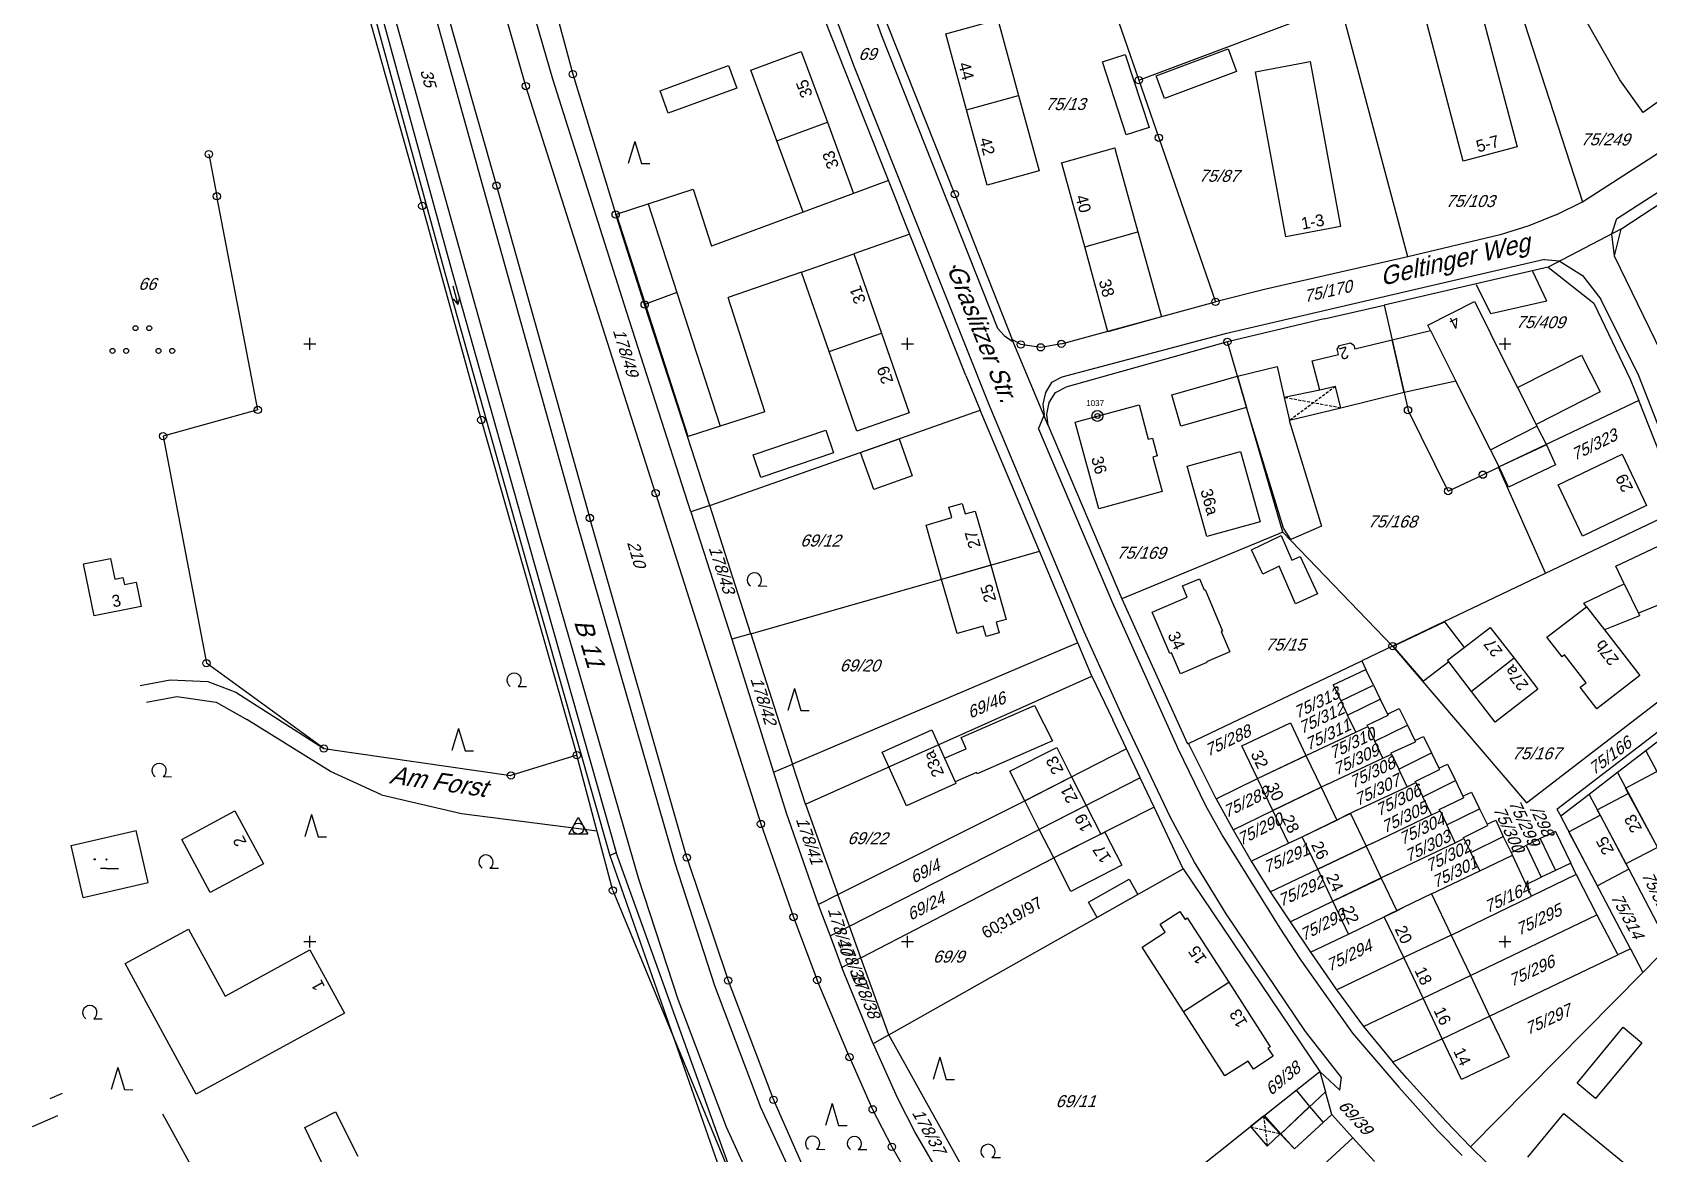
# Model space of a CAD drawing. Extents: x 4459737 to 4461180, y 5304018 to 5304640.
# Drawn here: x 4459753.6 to 4460024, y 5304264.5 to 5304452.1 of the extents above; entities that cross this region are included whole.
import ezdxf

# ---------------------------------------------------------------- set-up
doc = ezdxf.new("R2010")
doc.units = 0
doc.header["$MEASUREMENT"] = 0
doc.linetypes.add('DASHED', pattern=[0.75, 0.5, -0.25])
for name, color, linetype in [('1', 7, 'CONTINUOUS'), ('10', 7, 'CONTINUOUS'), ('11', 7, 'CONTINUOUS'), ('14', 7, 'CONTINUOUS'), ('15', 7, 'CONTINUOUS'), ('3', 7, 'CONTINUOUS'), ('4', 7, 'CONTINUOUS'), ('5', 7, 'CONTINUOUS'), ('6', 7, 'CONTINUOUS'), ('7', 7, 'CONTINUOUS'), ('8', 7, 'CONTINUOUS'), ('9', 7, 'CONTINUOUS')]:
    doc.layers.add(name, color=color, linetype=linetype)
doc.styles.add('txt', font='TXT', dxfattribs={"height": 0.2})

# ---------------------------------------------------------------- blocks, each defined once
blk = doc.blocks.new('10')
at = {"layer": '1', "color": 2, "linetype": 'CONTINUOUS'}
blk.add_circle((0, 0), 0.61, dxfattribs=at)
blk = doc.blocks.new('1')
at = {"layer": '1', "color": 204, "linetype": 'CONTINUOUS'}
blk.add_lwpolyline([(1.596896, -0.92618), (-1.586085, -0.925105), (0.006337, 1.8309)], close=True, dxfattribs=at)
blk.add_circle((0, 0), 0.916504, dxfattribs=at)
blk = doc.blocks.new('5')
at = {"layer": '11', "color": 1, "linetype": 'CONTINUOUS'}
for radius in [0.91, 0.41]:
    blk.add_circle((0, 0), radius, dxfattribs=at)
blk = doc.blocks.new('212')
at = {"layer": '9', "color": 3, "linetype": 'CONTINUOUS'}
blk.add_line((0.663158, -1.000108), (2.063156, -1.000108), dxfattribs=at)
blk.add_arc((0, 0), 1.199998, 303.547812, 236.700279, dxfattribs=at)
blk = doc.blocks.new('271')
at = {"layer": '9', "color": 34, "linetype": 'CONTINUOUS'}
for q in [(-0.999999, -0.749999), (1.999997, -0.749999)]:
    blk.add_line((0, -0.749999), q, dxfattribs=at)
for centre in [(-1.999997, 0.749999), (0, 0.749999)]:
    blk.add_circle(centre, 0.1, dxfattribs=at)
blk = doc.blocks.new('222')
at = {"layer": '9', "color": 3, "linetype": 'CONTINUOUS'}
for p, q in [((0, 1.849997), (-1.099998, -1.849997)), ((0, 1.849997), (1.099998, -1.849997)), ((1.099998, -1.849997), (2.499996, -1.849997))]:
    blk.add_line(p, q, dxfattribs=at)
blk = doc.blocks.new('400')
at = {"layer": '15', "color": 7, "linetype": 'CONTINUOUS'}
for p, q in [((-1, 0), (0, 0)), ((0, 0), (0, 1)), ((0, 0), (1, 0)), ((0, -1), (0, 0))]:
    blk.add_line(p, q, dxfattribs=at)
blk = doc.blocks.new('240')
at = {"layer": '9', "color": 4, "linetype": 'CONTINUOUS'}
for p, q in [((-3.200001, 0), (-1.1, 0)), ((-1.1, 0.55), (0, 0)), ((-1.1, 0), (0, 0)), ((-1.1, -0.55), (0, 0))]:
    blk.add_line(p, q, dxfattribs=at)
blk = doc.blocks.new('201')
at = {"layer": '9', "color": 3, "linetype": 'CONTINUOUS'}
for p, q in [((0, 3.849994), (-1.099998, 0.15)), ((0, 3.849994), (1.099998, 0.15)), ((1.099998, 0.15), (2.499996, 0.15)), ((-2.586837, -3.850104), (-1.186839, -3.850104)), ((4.413153, -3.850104), (5.813151, -3.850104))]:
    blk.add_line(p, q, dxfattribs=at)
for centre in [(-3.249995, -2.849996), (3.749994, -2.849996)]:
    blk.add_arc(centre, 1.199998, 303.547812, 236.700279, dxfattribs=at)
blk = doc.blocks.new('111')
at = {"layer": '9', "color": 3, "linetype": 'CONTINUOUS'}
for centre in [(-1.149998, 1.899997), (1.149998, 1.899997), (-4.999993, -1.899997), (-2.699996, -1.899997), (2.699996, -1.899997), (4.999993, -1.899997)]:
    blk.add_circle(centre, 0.409999, dxfattribs=at)

msp = doc.modelspace()

# ---------------------------------------------------------------- linework, layer by layer
at = {"layer": '10', "color": 30, "linetype": 'CONTINUOUS'}
for p, q in [((4459817.42, 5304467.67), (4459829.08, 5304425.86)), ((4459811.03, 5304466.09), (4459822.7, 5304424.12)), ((4459892.49, 5304460.39), (4459895.68, 5304451.57)), ((4459891.13, 5304446.25), (4459887.32, 5304456.46)), ((4459895.68, 5304451.57), (4459915.1, 5304402.6)), ((4459913.67, 5304389.81), (4459891.13, 5304446.25)), ((4460018.64, 5304420.92), (4460047.11, 5304439.25)), ((4459896.84, 5304427.3), (4459891.01, 5304425.15)), ((4459822.7, 5304424.12), (4459838.52, 5304367.71)), ((4459829.08, 5304425.86), (4459844.7, 5304370.03)), ((4459856.64, 5304423.41), (4459864.16, 5304425.84)), ((4459864.16, 5304425.84), (4459867.22, 5304416.36)), ((4459882.54, 5304422.02), (4459867.22, 5304416.36)), ((4460018.64, 5304420.92), (4460017.8, 5304418.34)), ((4459900.4, 5304418.32), (4459891.04, 5304415.06)), ((4460017.8, 5304418.34), (4460018.27, 5304414.73)), ((4460006.62, 5304414.1), (4459953.17, 5304401.66)), ((4460006.62, 5304414.1), (4460009.05, 5304413.87)), ((4460009.05, 5304413.87), (4460012.98, 5304411.41)), ((4459882.28, 5304412.01), (4459870, 5304407.74)), ((4460006.98, 5304407.11), (4460004.66, 5304412.1)), ((4460012.98, 5304411.41), (4460016.03, 5304407.46)), ((4459876.17, 5304388.63), (4459870, 5304407.74)), ((4459997.62, 5304404.99), (4459995.23, 5304409.86)), ((4460006.98, 5304407.11), (4459997.62, 5304404.99)), ((4460022.39, 5304394.65), (4460016.03, 5304407.46)), ((4459915.1, 5304402.6), (4459916.21, 5304401.38)), ((4459916.21, 5304401.38), (4459917.56, 5304400.45)), ((4459953.17, 5304401.66), (4459925.86, 5304394.43)), ((4459925.86, 5304394.43), (4459924.12, 5304393.53)), ((4460030.82, 5304373.06), (4460022.39, 5304394.65)), ((4459923.12, 5304391.85), (4459922.69, 5304389.91)), ((4459924.12, 5304393.53), (4459923.12, 5304391.85)), ((4459929.61, 5304351.82), (4459913.67, 5304389.81)), ((4459922.69, 5304389.91), (4459922.9, 5304388.07)), ((4459876.17, 5304388.63), (4459868.65, 5304386.2)), ((4459921.92, 5304385.78), (4459922.9, 5304388.07)), ((4459921.92, 5304385.78), (4459934.32, 5304356.66)), ((4459844.7, 5304370.03), (4459861.08, 5304313.18)), ((4459838.52, 5304367.71), (4459855.03, 5304310.49)), ((4459934.32, 5304356.66), (4459945.28, 5304332.31)), ((4459936.03, 5304337.56), (4459929.61, 5304351.82)), ((4459771.6, 5304342.85), (4459776.66, 5304343.79)), ((4459776.66, 5304343.79), (4459782.96, 5304343.5)), ((4459782.96, 5304343.5), (4459787.66, 5304341.71)), ((4460008.69, 5304322.17), (4460038.86, 5304345.3)), ((4459772.71, 5304340.06), (4459777.77, 5304341)), ((4459777.77, 5304341), (4459784.33, 5304340.06)), ((4459784.33, 5304340.06), (4459789.47, 5304337.16)), ((4459787.66, 5304341.71), (4459802.36, 5304332.31)), ((4459944, 5304320.85), (4459936.03, 5304337.56)), ((4459803.49, 5304328.48), (4459789.47, 5304337.16)), ((4459945.28, 5304332.31), (4459949.86, 5304322.76)), ((4459812.01, 5304324.55), (4459803.49, 5304328.48)), ((4459812.01, 5304324.55), (4459825.39, 5304321.43)), ((4459825.39, 5304321.43), (4459848.07, 5304318.51)), ((4459949.86, 5304322.76), (4459952.76, 5304317.61)), ((4460008.69, 5304322.17), (4460009.32, 5304320.97)), ((4459948.03, 5304313.31), (4459944, 5304320.85)), ((4459952.76, 5304317.61), (4459962.33, 5304302.26)), ((4459850.19, 5304314.4), (4459851.26, 5304314.93)), ((4459850.19, 5304314.4), (4459870.87, 5304255.43)), ((4459872.4, 5304256.18), (4459851.26, 5304314.93)), ((4459861.08, 5304313.18), (4459867.75, 5304292.68)), ((4459953.36, 5304304.66), (4459948.03, 5304313.31)), ((4459855.03, 5304310.49), (4459861.57, 5304290.38)), ((4459966.63, 5304284.99), (4459953.36, 5304304.66)), ((4459962.33, 5304302.26), (4459965.69, 5304297.12)), ((4459965.69, 5304297.12), (4459974.5, 5304284.67)), ((4459867.75, 5304292.68), (4459875.44, 5304272.31)), ((4459861.57, 5304290.38), (4459869.68, 5304269.05)), ((4459972.66, 5304277.26), (4459966.63, 5304284.99)), ((4459974.5, 5304284.67), (4459982.24, 5304275.65)), ((4459972.35, 5304275.16), (4459969.02, 5304278.28)), ((4459972.35, 5304275.16), (4459972.66, 5304277.26)), ((4459982.24, 5304275.65), (4459988.77, 5304268.36)), ((4459783.05, 5304257.31), (4459775.4, 5304271.15)), ((4459875.44, 5304272.31), (4459880.92, 5304260.39)), ((4459869.68, 5304269.05), (4459875, 5304257.47)), ((4459992.86, 5304264.22), (4459988.77, 5304268.36))]:
    msp.add_line(p, q, dxfattribs=at)
at = {"layer": '3', "color": 7, "linetype": 'CONTINUOUS'}
for p, q in [((4459828.7, 5304502.35), (4459844.02, 5304445.1)), ((4459836.17, 5304443.11), (4459828.26, 5304470.75)), ((4459840.65, 5304444.25), (4459832.63, 5304472.06)), ((4459819.37, 5304468.16), (4459831.26, 5304426.45)), ((4459806.97, 5304465.08), (4459818.83, 5304423.06)), ((4459999.01, 5304466.75), (4460012.94, 5304423.74)), ((4459885.04, 5304457.07), (4459898.64, 5304422.75)), ((4459933.67, 5304458.79), (4459938.74, 5304444.1)), ((4459938.74, 5304444.1), (4459972.46, 5304456.78)), ((4459983.72, 5304414.54), (4459972.46, 5304456.78)), ((4459907.96, 5304425.04), (4459896.64, 5304453.52)), ((4459857.88, 5304375.03), (4459836.17, 5304443.11)), ((4459853.02, 5304405.41), (4459840.65, 5304444.25)), ((4459844.02, 5304445.1), (4459851.19, 5304421.64)), ((4459938.74, 5304444.1), (4459942.07, 5304434.47)), ((4460012.94, 5304423.74), (4460044.31, 5304444)), ((4460019.4, 5304419.17), (4460047.88, 5304437.95)), ((4459942.07, 5304434.47), (4459951.55, 5304407.01)), ((4459783.11, 5304431.72), (4459784.46, 5304424.68)), ((4459791.31, 5304388.94), (4459784.46, 5304424.68)), ((4459831.26, 5304426.45), (4459846.86, 5304370.86)), ((4459907.96, 5304425.04), (4459917.52, 5304400.73)), ((4459818.83, 5304423.06), (4459828.7, 5304387.26)), ((4459856.04, 5304406.57), (4459851.19, 5304421.64)), ((4459909.76, 5304394.71), (4459898.64, 5304422.75)), ((4460008.67, 5304421.61), (4460004, 5304419.72)), ((4460008.67, 5304421.61), (4460012.94, 5304423.74)), ((4460004, 5304419.72), (4459999.19, 5304418.22)), ((4460019.4, 5304419.17), (4460007.21, 5304412.83)), ((4460019.4, 5304419.17), (4460018.27, 5304414.73)), ((4459999.19, 5304418.22), (4459983.72, 5304414.54)), ((4459983.72, 5304414.54), (4459959.98, 5304409.15)), ((4460018.27, 5304414.73), (4460028.07, 5304394.52)), ((4460007.21, 5304412.83), (4459979.77, 5304406.46)), ((4460007.21, 5304412.83), (4460014.86, 5304406.81)), ((4459959.98, 5304409.15), (4459951.55, 5304407.01)), ((4459863.77, 5304371.88), (4459853.02, 5304405.41)), ((4459863.21, 5304384.47), (4459856.04, 5304406.57)), ((4459925.77, 5304400.01), (4459951.55, 5304407.01)), ((4459969.74, 5304404.15), (4459979.77, 5304406.46)), ((4459979.77, 5304406.46), (4459983.77, 5304388.9)), ((4460014.86, 5304406.81), (4460020.93, 5304394.08)), ((4459969.74, 5304404.15), (4459953.55, 5304400.35)), ((4459918.98, 5304399.88), (4459917.52, 5304400.73)), ((4459923.57, 5304386.33), (4459917.52, 5304400.73)), ((4459922.31, 5304399.41), (4459918.98, 5304399.88)), ((4459925.77, 5304400.01), (4459922.31, 5304399.41)), ((4459953.55, 5304400.35), (4459926.49, 5304392.74)), ((4459962.85, 5304368.51), (4459953.55, 5304400.35)), ((4459909.76, 5304394.71), (4459912.2, 5304388.91)), ((4460020.93, 5304394.08), (4460022.37, 5304390.49)), ((4459923.75, 5304390.16), (4459924.76, 5304391.84)), ((4459924.76, 5304391.84), (4459926.49, 5304392.74)), ((4459791.31, 5304388.94), (4459775.45, 5304384.57)), ((4459866.97, 5304372.94), (4459912.2, 5304388.91)), ((4459922.12, 5304365.3), (4459912.2, 5304388.91)), ((4459923.33, 5304388.23), (4459923.75, 5304390.16)), ((4459990.5, 5304375.37), (4459983.77, 5304388.9)), ((4460022.37, 5304390.49), (4459998.9, 5304379.35)), ((4460029.53, 5304372.45), (4460022.37, 5304390.49)), ((4459828.7, 5304387.26), (4459844.68, 5304331.19)), ((4459923.57, 5304386.33), (4459923.33, 5304388.23)), ((4459923.57, 5304386.33), (4459935.91, 5304357.32)), ((4459775.45, 5304384.57), (4459782.71, 5304346.59)), ((4459866.97, 5304372.94), (4459863.21, 5304384.47)), ((4459990.5, 5304375.37), (4459996.28, 5304378.11)), ((4459996.28, 5304378.11), (4459998.9, 5304379.35)), ((4460006.77, 5304361.62), (4459998.9, 5304379.35)), ((4459857.88, 5304375.03), (4459875.5, 5304319.68)), ((4459866.97, 5304372.94), (4459863.77, 5304371.88)), ((4459873.82, 5304351.48), (4459866.97, 5304372.94)), ((4460006.77, 5304361.62), (4460029.53, 5304372.45)), ((4459863.08, 5304314.07), (4459846.86, 5304370.86)), ((4459863.77, 5304371.88), (4459870.62, 5304350.62)), ((4459962.85, 5304368.51), (4459935.91, 5304357.32)), ((4459981.19, 5304349.44), (4459962.85, 5304368.51)), ((4459873.82, 5304351.48), (4459922.12, 5304365.3)), ((4459928.55, 5304349.96), (4459922.12, 5304365.3)), ((4459981.19, 5304349.44), (4460006.77, 5304361.62)), ((4459935.91, 5304357.32), (4459946.89, 5304333.07)), ((4459873.82, 5304351.48), (4459870.62, 5304350.62)), ((4459873.82, 5304351.48), (4459880.77, 5304329.69)), ((4459870.62, 5304350.62), (4459877.6, 5304328.34)), ((4459928.55, 5304349.96), (4459880.77, 5304329.69)), ((4459930.88, 5304344.43), (4459928.55, 5304349.96)), ((4459981.19, 5304349.44), (4459976.02, 5304346.97)), ((4459981.19, 5304349.44), (4460003.6, 5304323.21)), ((4460003.6, 5304323.21), (4460038.85, 5304350.35)), ((4459802.36, 5304332.31), (4459782.71, 5304346.59)), ((4459947.05, 5304333.15), (4459976.02, 5304346.97)), ((4459971.26, 5304342.93), (4459976.7, 5304345.54)), ((4459976.02, 5304346.97), (4459976.7, 5304345.54)), ((4459977.99, 5304342.92), (4459976.7, 5304345.54)), ((4459882.94, 5304322.97), (4459930.88, 5304344.43)), ((4459930.88, 5304344.43), (4459934.36, 5304337.09)), ((4459971.26, 5304342.93), (4459972.53, 5304340.27)), ((4459972.53, 5304340.27), (4459977.99, 5304342.92)), ((4459977.99, 5304342.92), (4459979.11, 5304340.56)), ((4459972.53, 5304340.27), (4459973.67, 5304337.89)), ((4459973.67, 5304337.89), (4459979.11, 5304340.56)), ((4459979.11, 5304340.56), (4459980.34, 5304338.07)), ((4459975.03, 5304335.04), (4459973.67, 5304337.89)), ((4459976.93, 5304336.2), (4459980.43, 5304337.88)), ((4459980.34, 5304338.07), (4459982.31, 5304339.01)), ((4459980.34, 5304338.07), (4459980.43, 5304337.88)), ((4459982.31, 5304339.01), (4459983.68, 5304336.19)), ((4459936.65, 5304332.27), (4459934.36, 5304337.09)), ((4459967.77, 5304331.65), (4459975.03, 5304335.04)), ((4459975.03, 5304335.04), (4459977.03, 5304336)), ((4459977.03, 5304336), (4459976.93, 5304336.2)), ((4459977.03, 5304336), (4459978.21, 5304333.54)), ((4459978.21, 5304333.54), (4459983.68, 5304336.19)), ((4459983.68, 5304336.19), (4459984.93, 5304333.62)), ((4460028.34, 5304335.58), (4460023.58, 5304331.93)), ((4459802.36, 5304332.31), (4459833.67, 5304327.81)), ((4459936.65, 5304332.27), (4459919.64, 5304323.57)), ((4459938.96, 5304327.39), (4459936.65, 5304332.27)), ((4459947.05, 5304333.15), (4459946.89, 5304333.07)), ((4459947.05, 5304333.15), (4459947.11, 5304333.03)), ((4459951.66, 5304323.9), (4459947.11, 5304333.03)), ((4459979.58, 5304330.69), (4459978.21, 5304333.54)), ((4459980.94, 5304331.56), (4459985.02, 5304333.43)), ((4459984.93, 5304333.62), (4459986.38, 5304334.31)), ((4459984.93, 5304333.62), (4459985.02, 5304333.43)), ((4459986.38, 5304334.31), (4459987.7, 5304331.57)), ((4460023.58, 5304331.93), (4460018.82, 5304328.27)), ((4460023.58, 5304331.93), (4460030.2, 5304319.4)), ((4459844.68, 5304331.19), (4459833.67, 5304327.81)), ((4459850.73, 5304308.57), (4459844.68, 5304331.19)), ((4459877.6, 5304328.34), (4459880.77, 5304329.69)), ((4459882.94, 5304322.97), (4459880.77, 5304329.69)), ((4459958.59, 5304327.28), (4459967.77, 5304331.65)), ((4459970.32, 5304326.36), (4459979.58, 5304330.69)), ((4459979.58, 5304330.69), (4459981.03, 5304331.38)), ((4459981.03, 5304331.38), (4459980.94, 5304331.56)), ((4459981.03, 5304331.38), (4459982.22, 5304328.87)), ((4459982.22, 5304328.87), (4459987.7, 5304331.57)), ((4459987.7, 5304331.57), (4459988.95, 5304329)), ((4459988.95, 5304329), (4459990.39, 5304329.67)), ((4459990.39, 5304329.67), (4459991.7, 5304326.94)), ((4459877.6, 5304328.34), (4459879.74, 5304321.57)), ((4459938.96, 5304327.39), (4459922.07, 5304318.77)), ((4459941.27, 5304322.51), (4459938.96, 5304327.39)), ((4459951.66, 5304323.9), (4459958.59, 5304327.28)), ((4459983.64, 5304325.92), (4459982.22, 5304328.87)), ((4459983.64, 5304325.92), (4459985.07, 5304326.61)), ((4459984.97, 5304326.81), (4459989.05, 5304328.8)), ((4459985.07, 5304326.61), (4459984.97, 5304326.81)), ((4459985.07, 5304326.61), (4459986.23, 5304324.23)), ((4459986.23, 5304324.23), (4459991.7, 5304326.94)), ((4459988.95, 5304329), (4459989.05, 5304328.8)), ((4459991.7, 5304326.94), (4459992.95, 5304324.34)), ((4460018.82, 5304328.27), (4460014.08, 5304324.61)), ((4460018.82, 5304328.27), (4460025.49, 5304315.77)), ((4459951.66, 5304323.9), (4459954.5, 5304318.71)), ((4459970.32, 5304326.36), (4459961.15, 5304321.95)), ((4459975.22, 5304321.98), (4459983.64, 5304325.92)), ((4459987.71, 5304321.19), (4459986.23, 5304324.23)), ((4459989.01, 5304322.11), (4459993.08, 5304324.08)), ((4459992.95, 5304324.34), (4459994.39, 5304325.02)), ((4459992.95, 5304324.34), (4459993.08, 5304324.08)), ((4459994.39, 5304325.02), (4459995.74, 5304322.24)), ((4460014.08, 5304324.61), (4460009.32, 5304320.97)), ((4460014.08, 5304324.61), (4460020.72, 5304312.11)), ((4459879.74, 5304321.57), (4459885.07, 5304306.2)), ((4459882.94, 5304322.97), (4459888.39, 5304307.88)), ((4459888.39, 5304307.88), (4459919.64, 5304323.57)), ((4459941.27, 5304322.51), (4459924.49, 5304314)), ((4459946.17, 5304312.18), (4459941.27, 5304322.51)), ((4459954.5, 5304318.71), (4459961.15, 5304321.95)), ((4459975.22, 5304321.98), (4459972.93, 5304320.89)), ((4459977.84, 5304316.5), (4459987.71, 5304321.19)), ((4459987.71, 5304321.19), (4459989.13, 5304321.86)), ((4459989.13, 5304321.86), (4459989.01, 5304322.11)), ((4459989.13, 5304321.86), (4459990.25, 5304319.52)), ((4459990.25, 5304319.52), (4459995.74, 5304322.24)), ((4459995.74, 5304322.24), (4459997, 5304319.64)), ((4459875.5, 5304319.68), (4459880.95, 5304304.11)), ((4459890.29, 5304302.59), (4459922.07, 5304318.77)), ((4459954.5, 5304318.71), (4459957.53, 5304313.45)), ((4459966.08, 5304317.53), (4459972.93, 5304320.89)), ((4459991.67, 5304316.54), (4459990.25, 5304319.52)), ((4459993.04, 5304317.42), (4459997.09, 5304319.45)), ((4459997, 5304319.64), (4459998.45, 5304320.31)), ((4459997, 5304319.64), (4459997.09, 5304319.45)), ((4459998.45, 5304320.31), (4459999.72, 5304317.61)), ((4460008.45, 5304318.45), (4460005.9, 5304317.23)), ((4460008.45, 5304318.45), (4460010.99, 5304313.14)), ((4460021.01, 5304298.79), (4460009.32, 5304320.97)), ((4459957.53, 5304313.45), (4459963.79, 5304316.46)), ((4459963.79, 5304316.46), (4459966.08, 5304317.53)), ((4459977.84, 5304316.5), (4459968.66, 5304312.1)), ((4459980.36, 5304311.16), (4459991.67, 5304316.54)), ((4459991.67, 5304316.54), (4459993.13, 5304317.23)), ((4459993.13, 5304317.23), (4459993.04, 5304317.42)), ((4459993.13, 5304317.23), (4459994.28, 5304314.9)), ((4459994.28, 5304314.9), (4459999.72, 5304317.61)), ((4459999.72, 5304317.61), (4460001.03, 5304314.91)), ((4460001.03, 5304314.91), (4460003.52, 5304316.1)), ((4460005.9, 5304317.23), (4460003.52, 5304316.1)), ((4460003.52, 5304316.1), (4460006.05, 5304310.77)), ((4460005.9, 5304317.23), (4460008.44, 5304311.92)), ((4459863.08, 5304314.07), (4459869.99, 5304293.51)), ((4459892.21, 5304297.32), (4459924.49, 5304314)), ((4459957.53, 5304313.45), (4459960.73, 5304308.32)), ((4459995.78, 5304311.86), (4459994.28, 5304314.9)), ((4459995.78, 5304311.86), (4460001.23, 5304314.49)), ((4460001.03, 5304314.91), (4460001.23, 5304314.49)), ((4460003.55, 5304309.55), (4460001.23, 5304314.49)), ((4460010.99, 5304313.14), (4460008.44, 5304311.92)), ((4460011.91, 5304311.24), (4460010.99, 5304313.14)), ((4459896.87, 5304284.39), (4459946.17, 5304312.18)), ((4459946.17, 5304312.18), (4459969.02, 5304278.28)), ((4459960.73, 5304308.32), (4459968.66, 5304312.1)), ((4459980.36, 5304311.16), (4459971.2, 5304306.75)), ((4459987.72, 5304307.97), (4459995.78, 5304311.86)), ((4460003.55, 5304309.55), (4460006.05, 5304310.77)), ((4460011.91, 5304311.24), (4460004.46, 5304307.63)), ((4460008.44, 5304311.92), (4460006.05, 5304310.77)), ((4460011.91, 5304311.24), (4460015.39, 5304304.49)), ((4460020.72, 5304312.11), (4460027.55, 5304299.09)), ((4459850.73, 5304308.57), (4459872.4, 5304256.18)), ((4459885.07, 5304306.2), (4459888.39, 5304307.88)), ((4459890.29, 5304302.59), (4459888.39, 5304307.88)), ((4459960.73, 5304308.32), (4459964.04, 5304303.32)), ((4459987.72, 5304307.97), (4459982.97, 5304305.71)), ((4459990.98, 5304301.11), (4460004.46, 5304307.63)), ((4460004.46, 5304307.63), (4460003.55, 5304309.55)), ((4459885.07, 5304306.2), (4459887.07, 5304300.95)), ((4459964.04, 5304303.32), (4459971.2, 5304306.75)), ((4459982.97, 5304305.71), (4459979.79, 5304304.16)), ((4459880.95, 5304304.11), (4459884.92, 5304293.58)), ((4459887.07, 5304300.95), (4459890.29, 5304302.59)), ((4459892.21, 5304297.32), (4459890.29, 5304302.59)), ((4459964.04, 5304303.32), (4459967.47, 5304298.24)), ((4459973.82, 5304301.24), (4459979.79, 5304304.16)), ((4459994.2, 5304294.33), (4460015.39, 5304304.49)), ((4460015.39, 5304304.49), (4460018.9, 5304297.79)), ((4459887.07, 5304300.95), (4459889.04, 5304295.68)), ((4459967.47, 5304298.24), (4459973.82, 5304301.24)), ((4459990.98, 5304301.11), (4459983.05, 5304297.33)), ((4459892.21, 5304297.32), (4459889.04, 5304295.68)), ((4459896.87, 5304284.39), (4459892.21, 5304297.32)), ((4459967.47, 5304298.24), (4459971.79, 5304291.95)), ((4459971.79, 5304291.95), (4459983.05, 5304297.33)), ((4459997.42, 5304287.55), (4460018.9, 5304297.79)), ((4460021.01, 5304298.79), (4460018.9, 5304297.79)), ((4460021.01, 5304298.79), (4460023.09, 5304294.85)), ((4460025.71, 5304297.49), (4460023.09, 5304294.85)), ((4459894.29, 5304282.93), (4459889.04, 5304295.68)), ((4459986.28, 5304290.53), (4459994.2, 5304294.33)), ((4459994.22, 5304265.7), (4460023.09, 5304294.85)), ((4459869.99, 5304293.51), (4459877.61, 5304273.53)), ((4459890.31, 5304280.69), (4459884.92, 5304293.58)), ((4459971.79, 5304291.95), (4459976.31, 5304285.79)), ((4459976.31, 5304285.79), (4459986.28, 5304290.53)), ((4459989.48, 5304283.77), (4459997.42, 5304287.55)), ((4459896.87, 5304284.39), (4459894.29, 5304282.93)), ((4459921.42, 5304240.48), (4459896.87, 5304284.39)), ((4459976.31, 5304285.79), (4459981.24, 5304279.85)), ((4459989.48, 5304283.77), (4459981.24, 5304279.85)), ((4459890.31, 5304280.69), (4459894.19, 5304271.95)), ((4459894.29, 5304282.93), (4459898.28, 5304273.91)), ((4459959.6, 5304270.8), (4459969.02, 5304278.28)), ((4459969.02, 5304278.28), (4459969.96, 5304274.9)), ((4459983.6, 5304277.15), (4459981.24, 5304279.85)), ((4459990.18, 5304269.91), (4459983.6, 5304277.15)), ((4459877.61, 5304273.53), (4459882.96, 5304261.4)), ((4459898.28, 5304273.91), (4459901.34, 5304267.9)), ((4459962.44, 5304267.8), (4459969.96, 5304274.9)), ((4459971.02, 5304271.09), (4459969.96, 5304274.9)), ((4459894.19, 5304271.95), (4459897.4, 5304265.68)), ((4459921.42, 5304240.48), (4459959.6, 5304270.8)), ((4459959.6, 5304270.8), (4459962.38, 5304267.86)), ((4459971.02, 5304271.09), (4459964.76, 5304265.34)), ((4459971.02, 5304271.09), (4459974.55, 5304267.21)), ((4459994.22, 5304265.7), (4459990.18, 5304269.91)), ((4459901.34, 5304267.9), (4459904.75, 5304262.05)), ((4459958.96, 5304252.85), (4459974.55, 5304267.21)), ((4459962.44, 5304267.8), (4459962.38, 5304267.86)), ((4459962.44, 5304267.8), (4459964.76, 5304265.34)), ((4459978.16, 5304263.24), (4459974.55, 5304267.21)), ((4459897.4, 5304265.68), (4459900.81, 5304259.76)), ((4459994.22, 5304265.7), (4459999.72, 5304260.3))]:
    msp.add_line(p, q, dxfattribs=at)
at = {"layer": '5', "color": 1, "linetype": 'CONTINUOUS'}
for p, q in [((4459994.79, 5304460.34), (4460002.02, 5304432.95)), ((4459992.99, 5304430.57), (4459985.78, 5304457.96)), ((4459906.43, 5304451.85), (4459915.13, 5304454.23)), ((4459915.13, 5304454.23), (4459918.6, 5304441.54)), ((4460019.21, 5304444.16), (4460012.87, 5304455.28)), ((4459909.89, 5304439.16), (4459906.43, 5304451.85)), ((4459873.78, 5304445.77), (4459882.25, 5304448.9)), ((4459882.25, 5304448.9), (4459886.61, 5304437.08)), ((4459932.64, 5304447.15), (4459936.47, 5304448.4)), ((4459936.47, 5304448.4), (4459940.45, 5304436.2)), ((4459941.61, 5304444.82), (4459953.67, 5304449.32)), ((4459953.67, 5304449.32), (4459955.08, 5304445.55)), ((4460038.83, 5304449.9), (4460023.12, 5304438.68)), ((4459858.61, 5304442.32), (4459870.08, 5304446.54)), ((4459870.08, 5304446.54), (4459871.46, 5304442.78)), ((4459878.14, 5304433.96), (4459873.78, 5304445.77)), ((4459936.62, 5304434.95), (4459932.64, 5304447.15)), ((4459955.08, 5304445.55), (4459943.02, 5304441.05)), ((4459958.26, 5304445.51), (4459967.4, 5304447.2)), ((4459963.35, 5304417.92), (4459958.26, 5304445.51)), ((4459967.4, 5304447.2), (4459972.49, 5304419.61)), ((4459871.46, 5304442.78), (4459859.99, 5304438.56)), ((4459943.02, 5304441.05), (4459941.61, 5304444.82)), ((4460023.12, 5304438.68), (4460019.21, 5304444.16)), ((4459859.99, 5304438.56), (4459858.61, 5304442.32)), ((4459909.89, 5304439.16), (4459918.6, 5304441.54)), ((4459918.6, 5304441.54), (4459922.03, 5304428.93)), ((4459913.34, 5304426.53), (4459909.89, 5304439.16)), ((4459878.14, 5304433.96), (4459886.61, 5304437.08)), ((4459886.61, 5304437.08), (4459891.01, 5304425.15)), ((4459940.45, 5304436.2), (4459936.62, 5304434.95)), ((4459882.54, 5304422.02), (4459878.14, 5304433.96)), ((4459925.81, 5304430.29), (4459934.7, 5304432.8)), ((4459934.7, 5304432.8), (4459934.79, 5304432.46)), ((4459934.79, 5304432.46), (4459938.59, 5304418.71)), ((4460002.02, 5304432.95), (4459992.99, 5304430.57)), ((4459925.89, 5304430), (4459925.81, 5304430.29)), ((4459929.67, 5304416.2), (4459925.89, 5304430)), ((4459922.03, 5304428.93), (4459913.34, 5304426.53)), ((4459891.01, 5304425.15), (4459882.54, 5304422.02)), ((4459851.31, 5304421.69), (4459856.64, 5304423.41)), ((4459856.17, 5304406.61), (4459851.31, 5304421.69)), ((4459856.64, 5304423.41), (4459861.42, 5304408.61)), ((4459929.67, 5304416.2), (4459938.59, 5304418.71)), ((4459938.59, 5304418.71), (4459942.5, 5304404.54)), ((4459972.49, 5304419.61), (4459963.35, 5304417.92)), ((4459933.55, 5304402.03), (4459929.67, 5304416.2)), ((4459882.28, 5304412.01), (4459891.04, 5304415.06)), ((4459891.04, 5304415.06), (4459895.67, 5304401.76)), ((4459886.91, 5304398.71), (4459882.28, 5304412.01)), ((4459861.42, 5304408.61), (4459856.17, 5304406.61)), ((4459861.42, 5304408.61), (4459868.65, 5304386.2)), ((4459863.32, 5304384.48), (4459856.17, 5304406.61)), ((4459987.09, 5304403.14), (4459994.91, 5304407.07)), ((4459994.91, 5304407.07), (4459997.64, 5304401.69)), ((4459942.5, 5304404.54), (4459933.55, 5304402.03)), ((4459981.11, 5304400.64), (4459987.54, 5304402.25)), ((4459987.54, 5304402.25), (4459987.09, 5304403.14)), ((4459987.54, 5304402.25), (4459991.79, 5304393.76)), ((4459886.91, 5304398.71), (4459895.67, 5304401.76)), ((4459895.67, 5304401.76), (4459900.31, 5304388.44)), ((4459971.92, 5304399.11), (4459972.28, 5304399.73)), ((4459972.28, 5304399.73), (4459974.12, 5304400.17)), ((4459974.12, 5304400.17), (4459974.72, 5304399.78)), ((4459974.72, 5304399.78), (4459974.88, 5304399.14)), ((4459974.88, 5304399.14), (4459981.11, 5304400.64)), ((4459983.1, 5304391.83), (4459981.11, 5304400.64)), ((4459997.64, 5304401.69), (4459997.6, 5304401.67)), ((4459997.6, 5304401.67), (4460002.1, 5304392.71)), ((4459891.54, 5304385.39), (4459886.91, 5304398.71)), ((4459967.75, 5304397.16), (4459972.14, 5304398.22)), ((4459969.01, 5304392.23), (4459967.75, 5304397.16)), ((4459972.14, 5304398.22), (4459971.92, 5304399.11)), ((4460002.1, 5304392.71), (4460012.8, 5304398.12)), ((4460012.8, 5304398.12), (4460015.91, 5304391.94)), ((4459944.24, 5304391.48), (4459955.22, 5304394.61)), ((4459955.22, 5304394.61), (4459961.87, 5304396.2)), ((4459955.22, 5304394.61), (4459956.77, 5304389.34)), ((4459961.87, 5304396.2), (4459963.07, 5304391.01)), ((4459945.73, 5304386.21), (4459944.24, 5304391.48)), ((4459971.65, 5304392.87), (4459969.01, 5304392.23)), ((4459972.53, 5304389.26), (4459971.65, 5304392.87)), ((4459983.1, 5304391.83), (4459972.53, 5304389.26)), ((4459991.79, 5304393.76), (4459983.1, 5304391.83)), ((4459997.56, 5304382.29), (4459991.79, 5304393.76)), ((4460002.1, 5304392.71), (4460005.23, 5304386.49)), ((4460015.91, 5304391.94), (4460005.23, 5304386.49)), ((4459928.07, 5304386.9), (4459938.76, 5304389.79)), ((4459938.76, 5304389.79), (4459940.29, 5304384.05)), ((4459956.77, 5304389.34), (4459945.73, 5304386.21)), ((4459962.93, 5304369.16), (4459956.77, 5304389.34)), ((4459963.07, 5304391.01), (4459963.96, 5304387.17)), ((4459868.65, 5304386.2), (4459863.32, 5304384.48)), ((4459900.31, 5304388.44), (4459891.54, 5304385.39)), ((4459932.01, 5304372.41), (4459928.07, 5304386.9)), ((4459963.96, 5304387.17), (4459963.86, 5304387.15)), ((4459963.86, 5304387.15), (4459969.29, 5304369.52)), ((4459997.56, 5304382.29), (4460005.35, 5304386.25)), ((4460005.23, 5304386.49), (4460005.35, 5304386.25)), ((4460005.35, 5304386.25), (4460006.92, 5304383.12)), ((4459874.22, 5304381.44), (4459886.38, 5304385.54)), ((4459886.38, 5304385.54), (4459887.66, 5304381.75)), ((4459892.16, 5304381.84), (4459898.62, 5304384.12)), ((4459898.62, 5304384.12), (4459900.82, 5304377.89)), ((4459940.29, 5304384.05), (4459941.01, 5304384.24)), ((4459941.01, 5304384.24), (4459941.81, 5304381.26)), ((4459875.5, 5304377.65), (4459874.22, 5304381.44)), ((4459887.66, 5304381.75), (4459875.5, 5304377.65)), ((4459894.36, 5304375.61), (4459892.16, 5304381.84)), ((4459941.81, 5304381.26), (4459941.1, 5304381.06)), ((4459941.1, 5304381.06), (4459942.66, 5304375.28)), ((4459946.84, 5304379.53), (4459955.76, 5304382)), ((4459955.76, 5304382), (4459959.02, 5304370.2)), ((4459999, 5304379.4), (4459997.56, 5304382.29)), ((4460006.92, 5304383.12), (4459999, 5304379.4)), ((4460006.92, 5304383.12), (4460008.44, 5304379.77)), ((4460008.88, 5304376.39), (4460019.58, 5304381.52)), ((4460019.58, 5304381.52), (4460023.68, 5304372.97)), ((4459900.82, 5304377.89), (4459894.36, 5304375.61)), ((4459950.1, 5304367.75), (4459946.84, 5304379.53)), ((4460000.59, 5304376.02), (4459999, 5304379.4)), ((4460008.44, 5304379.77), (4460000.59, 5304376.02)), ((4459942.66, 5304375.28), (4459932.01, 5304372.41)), ((4460012.97, 5304367.85), (4460008.88, 5304376.39)), ((4459906.96, 5304372.65), (4459909.19, 5304373.29)), ((4459907.45, 5304370.92), (4459906.96, 5304372.65)), ((4459909.19, 5304373.29), (4459909.69, 5304371.56)), ((4460023.68, 5304372.97), (4460012.97, 5304367.85)), ((4459903.12, 5304369.69), (4459907.45, 5304370.92)), ((4459909.69, 5304371.56), (4459911.35, 5304372.03)), ((4459911.35, 5304372.03), (4459913.95, 5304362.98)), ((4459959.02, 5304370.2), (4459950.1, 5304367.75)), ((4459905.71, 5304360.6), (4459903.12, 5304369.69)), ((4459957.56, 5304365.55), (4459962.53, 5304367.91)), ((4459962.53, 5304367.91), (4459964.33, 5304363.83)), ((4459964.18, 5304367.27), (4459962.93, 5304369.16)), ((4459969.29, 5304369.52), (4459964.18, 5304367.27)), ((4459959.49, 5304361.48), (4459957.56, 5304365.55)), ((4459964.33, 5304363.83), (4459965.7, 5304364.44)), ((4459965.7, 5304364.44), (4459968.6, 5304358.19)), ((4460018.53, 5304362.81), (4460026.68, 5304366.67)), ((4459762.15, 5304363.18), (4459766.65, 5304364.11)), ((4459763.93, 5304354.52), (4459762.15, 5304363.18)), ((4459766.65, 5304364.11), (4459767.36, 5304360.64)), ((4459913.95, 5304362.98), (4459905.71, 5304360.6)), ((4459913.95, 5304362.98), (4459916.52, 5304353.9)), ((4459962.2, 5304362.82), (4459959.49, 5304361.48)), ((4459964.95, 5304356.5), (4459962.2, 5304362.82)), ((4460019.93, 5304359.87), (4460018.53, 5304362.81)), ((4459767.36, 5304360.64), (4459768.73, 5304360.92)), ((4459768.73, 5304360.92), (4459768.98, 5304359.75)), ((4459768.98, 5304359.75), (4459770.93, 5304360.15)), ((4459770.93, 5304360.15), (4459771.77, 5304356.08)), ((4459908.34, 5304351.53), (4459905.71, 5304360.6)), ((4459946.04, 5304359.49), (4459948.86, 5304360.7)), ((4459946.84, 5304357.63), (4459946.04, 5304359.49)), ((4459948.86, 5304360.7), (4459949.66, 5304358.84)), ((4459949.66, 5304358.84), (4459949.84, 5304358.92)), ((4459949.84, 5304358.92), (4459952.75, 5304351.95)), ((4460013.17, 5304356.64), (4460019.93, 5304359.87)), ((4460019.93, 5304359.87), (4460022.32, 5304354.96)), ((4459940.96, 5304355.09), (4459946.84, 5304357.63)), ((4459968.6, 5304358.19), (4459964.95, 5304356.5)), ((4460013.64, 5304356.01), (4460013.17, 5304356.64)), ((4460026.45, 5304356.62), (4460022.32, 5304354.96)), ((4459771.77, 5304356.08), (4459763.93, 5304354.52)), ((4459916.52, 5304353.9), (4459914.85, 5304353.42)), ((4459943.94, 5304348.19), (4459940.96, 5304355.09)), ((4459981.28, 5304349.45), (4459989.89, 5304353.5)), ((4459989.89, 5304353.5), (4459993.19, 5304349.22)), ((4460007, 5304350.92), (4460013.64, 5304356.01)), ((4460013.64, 5304356.01), (4460016.63, 5304352.15)), ((4460022.5, 5304354.51), (4460016.63, 5304352.15)), ((4460022.32, 5304354.96), (4460022.5, 5304354.51)), ((4459912.68, 5304352.79), (4459908.34, 5304351.53)), ((4459913.18, 5304351.05), (4459912.68, 5304352.79)), ((4459915.35, 5304351.68), (4459913.18, 5304351.05)), ((4459914.85, 5304353.42), (4459915.35, 5304351.68)), ((4459952.75, 5304351.95), (4459952.52, 5304351.86)), ((4459952.52, 5304351.86), (4459953.94, 5304348.47)), ((4459993.19, 5304349.22), (4459997.53, 5304352.56)), ((4459997.53, 5304352.56), (4460001.51, 5304347.4)), ((4460009.55, 5304347.63), (4460007, 5304350.92)), ((4460016.63, 5304352.15), (4460022.54, 5304344.52)), ((4459944.19, 5304348.3), (4459943.94, 5304348.19)), ((4459945.7, 5304344.81), (4459944.19, 5304348.3)), ((4459953.94, 5304348.47), (4459950.07, 5304346.8)), ((4459986.35, 5304343.55), (4459981.28, 5304349.45)), ((4459990.39, 5304347.06), (4459993.19, 5304349.22)), ((4459950.11, 5304346.71), (4459945.7, 5304344.81)), ((4459950.07, 5304346.8), (4459950.11, 5304346.71)), ((4459990.58, 5304346.81), (4459986.35, 5304343.55)), ((4459990.58, 5304346.81), (4459990.39, 5304347.06)), ((4459994.4, 5304341.86), (4459990.58, 5304346.81)), ((4460001.51, 5304347.4), (4459994.4, 5304341.86)), ((4460001.51, 5304347.4), (4460005.49, 5304342.23)), ((4460009.96, 5304347.95), (4460009.55, 5304347.63)), ((4460013.56, 5304343.29), (4460009.96, 5304347.95)), ((4460012.6, 5304342.55), (4460013.56, 5304343.29)), ((4460022.54, 5304344.52), (4460015.37, 5304338.97)), ((4459998.36, 5304336.72), (4459994.4, 5304341.86)), ((4460005.49, 5304342.23), (4459998.36, 5304336.72)), ((4460015.37, 5304338.97), (4460012.6, 5304342.55)), ((4459909.01, 5304334.12), (4459921.28, 5304339.48)), ((4459921.28, 5304339.48), (4459924.28, 5304333.6)), ((4459895.8, 5304331.68), (4459904.1, 5304335.41)), ((4459904.1, 5304335.41), (4459905.21, 5304332.94)), ((4459955.98, 5304332.76), (4459964.08, 5304336.62)), ((4459964.08, 5304336.62), (4459966.69, 5304331.14)), ((4459905.21, 5304332.94), (4459906.23, 5304330.67)), ((4459906.23, 5304330.67), (4459909.83, 5304332.25)), ((4459909.83, 5304332.25), (4459909.01, 5304334.12)), ((4459924.28, 5304333.6), (4459911.67, 5304328.05)), ((4459917.14, 5304328.49), (4459925, 5304332.49)), ((4459925, 5304332.49), (4459927.49, 5304327.57)), ((4459958.59, 5304327.28), (4459955.98, 5304332.76)), ((4459896.91, 5304329.22), (4459895.8, 5304331.68)), ((4459899.84, 5304322.71), (4459896.91, 5304329.22)), ((4459906.23, 5304330.67), (4459907.99, 5304326.75)), ((4459958.59, 5304327.28), (4459966.69, 5304331.14)), ((4459966.69, 5304331.14), (4459969.24, 5304325.84)), ((4459908.13, 5304326.44), (4459899.84, 5304322.71)), ((4459911.55, 5304328.32), (4459907.99, 5304326.75)), ((4459907.99, 5304326.75), (4459908.13, 5304326.44)), ((4459911.67, 5304328.05), (4459911.55, 5304328.32)), ((4459919.64, 5304323.57), (4459917.14, 5304328.49)), ((4459919.64, 5304323.57), (4459927.49, 5304327.57)), ((4459927.49, 5304327.57), (4459929.93, 5304322.76)), ((4459961.15, 5304321.95), (4459958.59, 5304327.28)), ((4460020.17, 5304325.69), (4460025.38, 5304328.44)), ((4459961.15, 5304321.95), (4459969.24, 5304325.84)), ((4459969.24, 5304325.84), (4459971.86, 5304320.34)), ((4460015.43, 5304322.04), (4460020.61, 5304324.78)), ((4460020.61, 5304324.78), (4460020.17, 5304325.69)), ((4460020.61, 5304324.78), (4460025.01, 5304316.67)), ((4459778.57, 5304317.09), (4459787.47, 5304321.87)), ((4459787.47, 5304321.87), (4459792.24, 5304313)), ((4459922.07, 5304318.77), (4459919.64, 5304323.57)), ((4459929.93, 5304322.76), (4459922.07, 5304318.77)), ((4459929.93, 5304322.76), (4459932.35, 5304317.98)), ((4459963.79, 5304316.46), (4459961.15, 5304321.95)), ((4459972.93, 5304320.89), (4459974.14, 5304321.45)), ((4459974.14, 5304321.45), (4459976.75, 5304315.96)), ((4460010.69, 5304318.37), (4460015.9, 5304321.13)), ((4460015.9, 5304321.13), (4460015.43, 5304322.04)), ((4460015.9, 5304321.13), (4460020.24, 5304313.01)), ((4459924.49, 5304314), (4459922.07, 5304318.77)), ((4459932.35, 5304317.98), (4459933.05, 5304318.34)), ((4459933.05, 5304318.34), (4459935.87, 5304312.77)), ((4459966.08, 5304317.53), (4459971.86, 5304320.34)), ((4459971.86, 5304320.34), (4459972.93, 5304320.89)), ((4460015.46, 5304309.33), (4460010.69, 5304318.37)), ((4459783.34, 5304308.22), (4459778.57, 5304317.09)), ((4459932.35, 5304317.98), (4459924.49, 5304314)), ((4459968.66, 5304312.1), (4459966.08, 5304317.53)), ((4459968.66, 5304312.1), (4459976.75, 5304315.96)), ((4459976.75, 5304315.96), (4459979.29, 5304310.63)), ((4460025.49, 5304315.77), (4460020.24, 5304313.01)), ((4459792.24, 5304313), (4459783.34, 5304308.22)), ((4459927.34, 5304308.41), (4459924.49, 5304314)), ((4460020.24, 5304313.01), (4460020.72, 5304312.11)), ((4459935.87, 5304312.77), (4459927.34, 5304308.41)), ((4459930.32, 5304306.63), (4459937.1, 5304310.45)), ((4459937.1, 5304310.45), (4459938.55, 5304307.88)), ((4459971.2, 5304306.75), (4459968.66, 5304312.1)), ((4459971.2, 5304306.75), (4459979.29, 5304310.63)), ((4459979.29, 5304310.63), (4459981.89, 5304305.17)), ((4460020.72, 5304312.11), (4460015.46, 5304309.33)), ((4459938.55, 5304307.88), (4459931.77, 5304304.06)), ((4459987.72, 5304307.97), (4459990.98, 5304301.11)), ((4459931.77, 5304304.06), (4459930.32, 5304306.63)), ((4459942.28, 5304302.93), (4459945.6, 5304305.07)), ((4459945.6, 5304305.07), (4459946.46, 5304303.73)), ((4459973.82, 5304301.24), (4459971.2, 5304306.75)), ((4459979.79, 5304304.16), (4459981.89, 5304305.17)), ((4459981.89, 5304305.17), (4459982.97, 5304305.71)), ((4459769.09, 5304296.32), (4459779.71, 5304302.11)), ((4459779.71, 5304302.11), (4459785.83, 5304290.88)), ((4459943.14, 5304301.59), (4459942.28, 5304302.93)), ((4459946.46, 5304303.73), (4459946.84, 5304303.97)), ((4459946.84, 5304303.97), (4459953.77, 5304293.21)), ((4459983.05, 5304297.33), (4459979.79, 5304304.16)), ((4459939.26, 5304299.09), (4459943.14, 5304301.59)), ((4459990.98, 5304301.11), (4459994.2, 5304294.33)), ((4459785.83, 5304290.88), (4459800.03, 5304298.63)), ((4459800.03, 5304298.63), (4459805.82, 5304288.01)), ((4459946.19, 5304288.33), (4459939.26, 5304299.09)), ((4459986.28, 5304290.53), (4459983.05, 5304297.33)), ((4459780.97, 5304274.51), (4459769.09, 5304296.32)), ((4459994.2, 5304294.33), (4459997.42, 5304287.55)), ((4459946.19, 5304288.33), (4459953.77, 5304293.21)), ((4459953.77, 5304293.21), (4459960.73, 5304282.41)), ((4459989.48, 5304283.77), (4459986.28, 5304290.53)), ((4459805.82, 5304288.01), (4459780.97, 5304274.51)), ((4459953.14, 5304277.53), (4459946.19, 5304288.33)), ((4459997.42, 5304287.55), (4460000.67, 5304280.72)), ((4459992.73, 5304276.94), (4459989.48, 5304283.77)), ((4460012.06, 5304276.34), (4460019.76, 5304285.67)), ((4460019.76, 5304285.67), (4460022.87, 5304283.1)), ((4459961.21, 5304280.82), (4459957.89, 5304278.69)), ((4459960.73, 5304282.41), (4459960.34, 5304282.17)), ((4459960.34, 5304282.17), (4459961.21, 5304280.82)), ((4460000.67, 5304280.72), (4459992.73, 5304276.94)), ((4460022.87, 5304283.1), (4460015.15, 5304273.78)), ((4459957.02, 5304280.03), (4459953.14, 5304277.53)), ((4459957.89, 5304278.69), (4459957.02, 5304280.03)), ((4459959.73, 5304270.91), (4459965.05, 5304275.13)), ((4459965.05, 5304275.13), (4459967.3, 5304272.45)), ((4460015.15, 5304273.78), (4460012.06, 5304276.34)), ((4459758.56, 5304274.59), (4459756.53, 5304273.68)), ((4459967.3, 5304272.45), (4459962.5, 5304267.85)), ((4459967.3, 5304272.45), (4459969.56, 5304269.77)), ((4459757.78, 5304270.89), (4459753.58, 5304269.01)), ((4459799.16, 5304268.89), (4459804.32, 5304271.55)), ((4459804.32, 5304271.55), (4459808.02, 5304264.13)), ((4459962.43, 5304267.92), (4459959.73, 5304270.91)), ((4459969.56, 5304269.77), (4459964.76, 5304265.34)), ((4460003.81, 5304263.95), (4460009.83, 5304271.28)), ((4460009.83, 5304271.28), (4460020.74, 5304262.32)), ((4459802.72, 5304261.48), (4459799.16, 5304268.89)), ((4459962.5, 5304267.85), (4459962.43, 5304267.92)), ((4459964.76, 5304265.34), (4459962.5, 5304267.85))]:
    msp.add_line(p, q, dxfattribs=at)
msp.add_point((4459915.67, 5304301.51), dxfattribs=at)
at = {"layer": '6', "color": 1, "linetype": 'CONTINUOUS'}
for p, q in [((4459969.01, 5304392.23), (4459963.07, 5304391.01)), ((4459972.53, 5304389.26), (4459963.96, 5304387.17)), ((4459959.6, 5304270.8), (4459957.41, 5304269.06)), ((4459959.6, 5304270.8), (4459959.73, 5304270.91)), ((4459957.41, 5304269.06), (4459960.22, 5304265.79)), ((4459962.38, 5304267.86), (4459960.22, 5304265.79)), ((4459962.38, 5304267.86), (4459962.43, 5304267.92))]:
    msp.add_line(p, q, dxfattribs=at)
at = {"layer": '6', "color": 1, "linetype": 'DASHED'}
for p, q in [((4459971.65, 5304392.87), (4459963.96, 5304387.17)), ((4459972.53, 5304389.26), (4459963.07, 5304391.01)), ((4459959.6, 5304270.8), (4459960.22, 5304265.79)), ((4459957.41, 5304269.06), (4459962.38, 5304267.86))]:
    msp.add_line(p, q, dxfattribs=at)
at = {"layer": '8', "color": 4, "linetype": 'CONTINUOUS'}
for p, q in [((4459807.91, 5304470.03), (4459823.77, 5304412.17)), ((4459806.77, 5304469.65), (4459822.61, 5304411.85)), ((4459822.61, 5304411.85), (4459836.44, 5304362.77)), ((4459823.77, 5304412.17), (4459837.6, 5304363.09)), ((4459836.44, 5304362.77), (4459850.19, 5304314.4)), ((4459837.6, 5304363.09), (4459851.26, 5304314.93))]:
    msp.add_line(p, q, dxfattribs=at)
at = {"layer": '8', "color": 30, "linetype": 'CONTINUOUS'}
for p, q in [((4459760.06, 5304316.11), (4459770.97, 5304318.61)), ((4459772.97, 5304309.88), (4459770.97, 5304318.61)), ((4459762.06, 5304307.38), (4459760.06, 5304316.11)), ((4459762.06, 5304307.38), (4459772.97, 5304309.88))]:
    msp.add_line(p, q, dxfattribs=at)

# ---------------------------------------------------------------- block references
at = {"layer": '1', "color": 2, "linetype": 'CONTINUOUS'}
for p in [(4459844.02, 5304445.1), (4459836.17, 5304443.11), (4459938.74, 5304444.1), (4459942.07, 5304434.47), (4459783.11, 5304431.72), (4459831.26, 5304426.45), (4459784.46, 5304424.68), (4459907.96, 5304425.04), (4459818.83, 5304423.06), (4459851.19, 5304421.64), (4459951.55, 5304407.01), (4459856.04, 5304406.57), (4459918.98, 5304399.88), (4459922.31, 5304399.41), (4459925.77, 5304400.01), (4459953.55, 5304400.35), (4459791.31, 5304388.94), (4459983.77, 5304388.9), (4459828.7, 5304387.26), (4459775.45, 5304384.57), (4459996.28, 5304378.11), (4459857.88, 5304375.03), (4459990.5, 5304375.37), (4459846.86, 5304370.86), (4459981.19, 5304349.44), (4459782.71, 5304346.59), (4459802.36, 5304332.31), (4459844.68, 5304331.19), (4459833.67, 5304327.81), (4459875.5, 5304319.68), (4459863.08, 5304314.07), (4459850.73, 5304308.57), (4459880.95, 5304304.11), (4459869.99, 5304293.51), (4459884.92, 5304293.58), (4459890.31, 5304280.69), (4459877.61, 5304273.53), (4459894.19, 5304271.95), (4459897.4, 5304265.68)]:
    msp.add_blockref('10', p, dxfattribs=at)
at = {"layer": '1', "color": 204, "linetype": 'CONTINUOUS'}
msp.add_blockref('1', (4459844.92, 5304318.92), dxfattribs=at)
at = {"layer": '11', "color": 1, "linetype": 'CONTINUOUS'}
msp.add_blockref('5', (4459931.8, 5304387.93), dxfattribs=at)
at = {"layer": '15', "color": 7, "linetype": 'CONTINUOUS'}
for p in [(4459800, 5304400), (4459900, 5304400), (4460000, 5304400), (4459800, 5304300), (4459900, 5304300), (4460000, 5304300)]:
    msp.add_blockref('400', p, dxfattribs=at)
at = {"layer": '9', "color": 3, "linetype": 'CONTINUOUS', "xscale": 1.000001, "yscale": 1.000001, "rotation": 359.681434}
for name, p in [('222', (4459854.4, 5304432)), ('212', (4459874.4, 5304360.5)), ('212', (4459834.2, 5304343.7)), ('222', (4459881.1, 5304340.5)), ('222', (4459824.9, 5304333.8)), ('212', (4459774.8, 5304328.6)), ('222', (4459800.3, 5304319.4)), ('212', (4459829.5, 5304313.3)), ('212', (4459763.2, 5304288.1)), ('222', (4459905.4, 5304278.8)), ('222', (4459767.9, 5304277.1)), ('201', (4459887.4, 5304269.1)), ('212', (4459913.5, 5304264.9))]:
    msp.add_blockref(name, p, dxfattribs=at)
at = {"layer": '9', "color": 4, "linetype": 'CONTINUOUS', "rotation": 285.255142}
msp.add_blockref('240', (4459824.8, 5304406.6), dxfattribs=at)
at = {"layer": '9', "color": 3, "linetype": 'CONTINUOUS'}
msp.add_blockref('111', (4459771.99, 5304400.71), dxfattribs=at)
at = {"layer": '9', "color": 34, "linetype": 'CONTINUOUS', "xscale": 1.000001, "yscale": 1.000001, "rotation": 359.681434}
msp.add_blockref('271', (4459766, 5304313), dxfattribs=at)

# ---------------------------------------------------------------- texts
at = {"layer": '11', "color": 7, "linetype": 'CONTINUOUS', "style": 'txt'}
msp.add_text('1037', height=1, rotation=359.6814, dxfattribs=at).set_placement((4459929.93, 5304389.59))
at = {"layer": '14', "color": 7, "linetype": 'CONTINUOUS', "style": 'txt', "oblique": 20}
for s, rotation, p in [('Geltinger Weg', 13.3488, (4459979.38, 5304409.69)), ('.', 0.9, (4459907.21, 5304412.64)), ('Graslitzer Str.', 291.9303, (4459906.57, 5304412.64)), ('B 11', 286.3899, (4459844.2, 5304353.5)), ('Am Forst', 351.8289, (4459813.2, 5304326.5))]:
    msp.add_text(s, height=3, rotation=rotation, dxfattribs=at).set_placement(p)
at = {"layer": '4', "color": 2, "linetype": 'CONTINUOUS', "style": 'txt', "oblique": 20}
for s, p in [('69', (4459891.79, 5304447.48)), ('69/11', (4459924.78, 5304272.32))]:
    msp.add_text(s, height=2, dxfattribs=at).set_placement(p)
for s, rotation, p in [('35', 285.3909, (4459818.45, 5304445.7)), ('75/13', 0.1854, (4459923.06, 5304439.09)), ('75/249', 359.7003, (4460012.65, 5304433.21)), ('75/87', 359.7003, (4459948.75, 5304427.11)), ('75/103', 359.7003, (4459990.05, 5304422.91)), ('66', 359.6823, (4459771.29, 5304409.03)), ('75/170', 12.6999, (4459966.54, 5304406.92)), ('75/409', 359.6814, (4460001.8, 5304402.64)), ('178/49', 287.2701, (4459850.69, 5304402.22)), ('75/323', 26.1, (4460011.61, 5304380.4)), ('75/168', 359.6814, (4459977.03, 5304369.31)), ('69/12', 359.7003, (4459882.05, 5304366.11)), ('210', 286.2198, (4459853.08, 5304366.76)), ('178/43', 288, (4459866.72, 5304365.88)), ('75/169', 359.7003, (4459934.98, 5304364.07)), ('75/15', 359.7003, (4459959.85, 5304348.71)), ('69/20', 359.7003, (4459888.65, 5304345.21)), ('178/42', 287.7003, (4459873.71, 5304343.94)), ('75/313', 25.8903, (4459965.15, 5304337.25)), ('69/46', 23.9004, (4459910.51, 5304337.27)), ('75/312', 25.8894, (4459965.97, 5304334.7)), ('75/311', 25.8903, (4459967.03, 5304331.92)), ('75/288', 25.8498, (4459950.29, 5304330.92)), ('75/310', 25.8498, (4459971.09, 5304330.48)), ('75/166', 37.5363, (4460014.87, 5304327.78)), ('75/309', 25.8498, (4459971.76, 5304327.75)), ('75/167', 359.7003, (4460001.15, 5304330.52)), ('75/308', 26.2287, (4459974.47, 5304325.58)), ('75/307', 26.2287, (4459975.3, 5304322.65)), ('75/306', 26.3547, (4459978.83, 5304320.92)), ('75/289', 26.1504, (4459953.35, 5304320.66)), ('75/305', 26.3547, (4459979.84, 5304318.08)), ('75/290', 27.4104, (4459955.73, 5304316.02)), ('75/304', 26.3574, (4459982.77, 5304316.12)), ('75/300', 295.3917, (4459997.97, 5304322.16)), ('75/299', 295.3917, (4460000.54, 5304323.23)), ('/298', 295.5627, (4460004.17, 5304322.13)), ('178/41', 289.0998, (4459881.3, 5304320.48)), ('69/22', 359.7003, (4459889.95, 5304316.31)), ('75/303', 26.3574, (4459983.74, 5304313.25)), ('75/291', 23.8599, (4459960.02, 5304311.38)), ('75/302', 26.4798, (4459987.22, 5304311.6)), ('69/4', 26.9001, (4459901.01, 5304309.68)), ('75/301', 26.4798, (4459988.3, 5304308.9)), ('75/292', 24.84, (4459962.48, 5304305.8)), ('75/164', 25.812, (4459997.04, 5304304.73)), ('75/315', 296.1999, (4460022.8, 5304311.19)), ('69/24', 27.5004, (4459900.51, 5304303.46)), ('75/314', 298.1997, (4460017.64, 5304307.48)), ('178/40', 286.9002, (4459886.65, 5304305.41)), ('75/293', 27.5103, (4459966.22, 5304300.04)), ('75/295', 25.9002, (4460002.31, 5304300.97)), ('178/39', 292.5, (4459888.26, 5304300.11)), ('75/294', 26.2899, (4459970.6, 5304294.96)), ('69/9', 359.7003, (4459904.25, 5304296.51)), ('75/296', 25.3998, (4460001.11, 5304292.42)), ('178/38', 292.3002, (4459890.49, 5304294.59)), ('75/297', 24.6996, (4460003.81, 5304284.35)), ('69/38', 39.8097, (4459960.82, 5304274.16)), ('69/39', 312.318, (4459971.96, 5304272.46)), ('178/37', 299.1996, (4459900.7, 5304271.4))]:
    msp.add_text(s, height=2, rotation=rotation, dxfattribs=at).set_placement(p)
at = {"layer": '7', "color": 1, "linetype": 'CONTINUOUS', "style": 'txt'}
for s, rotation, p in [('44', 285.2514, (4459908.5, 5304446.8)), ('35', 110.2482, (4459884.19, 5304441.61)), ('5-7', 15.471, (4459995.5, 5304432)), ('33', 110.2446, (4459888.6, 5304429.7)), ('42', 285.2784, (4459912, 5304434.2)), ('40', 285.3207, (4459928.1, 5304424.6)), ('1-3', 10.4643, (4459966.1, 5304419.1)), ('38', 285.3135, (4459932, 5304410.5)), ('31', 109.1943, (4459893.1, 5304407.1)), ('4', 206.6823, (4459991.8, 5304404.8)), ('2', 194.6799, (4459973.53, 5304399.6)), ('29', 109.206, (4459897.7, 5304393.7)), ('36', 285.2118, (4459930.74, 5304380.88)), ('29', 115.7265, (4460021.5, 5304375.8)), ('36a', 285.4692, (4459949.01, 5304375.45)), ('27', 106.029, (4459912.3, 5304366.1)), ('25', 105.804, (4459914.9, 5304357.1)), ('3', 11.2536, (4459767.1, 5304355.9)), ('34', 294.7293, (4459943.5, 5304351.3)), ('27', 127.6434, (4459999.7, 5304348.59)), ('27b', 127.6875, (4460019.18, 5304347.17)), ('27a', 127.5903, (4460004.05, 5304342.95)), ('23a', 114.1164, (4459906.2, 5304328.1)), ('32', 295.5528, (4459957.4, 5304331.4)), ('23', 116.8434, (4459926.2, 5304328.6)), ('30', 295.6545, (4459960, 5304326)), ('21', 116.8974, (4459928.6, 5304323.8)), ('19', 116.8524, (4459931, 5304319)), ('28', 295.6815, (4459962.6, 5304320.6)), ('23', 118.4409, (4460023, 5304318.9)), ('2', 118.2699, (4459789.5, 5304316.6)), ('17', 124.0443, (4459934.2, 5304314)), ('26', 295.4142, (4459967.5, 5304316.2)), ('25', 118.1187, (4460018.3, 5304315.2)), ('24', 295.3971, (4459970, 5304310.8)), ('60319/97', 29.4048, (4459913.13, 5304300.42)), ('22', 295.4313, (4459972.6, 5304305.4)), ('20', 295.515, (4459981.5, 5304302.1)), ('15', 124.794, (4459950.2, 5304297.1)), ('18', 295.4079, (4459984.8, 5304295.2)), ('1', 118.5804, (4459802.6, 5304292.5)), ('13', 120.7341, (4459957, 5304286.4)), ('16', 295.3314, (4459988, 5304288.5)), ('14', 295.2819, (4459991.3, 5304281.7))]:
    msp.add_text(s, height=2, rotation=rotation, dxfattribs=at).set_placement(p)

doc.saveas('drawing.dxf')
